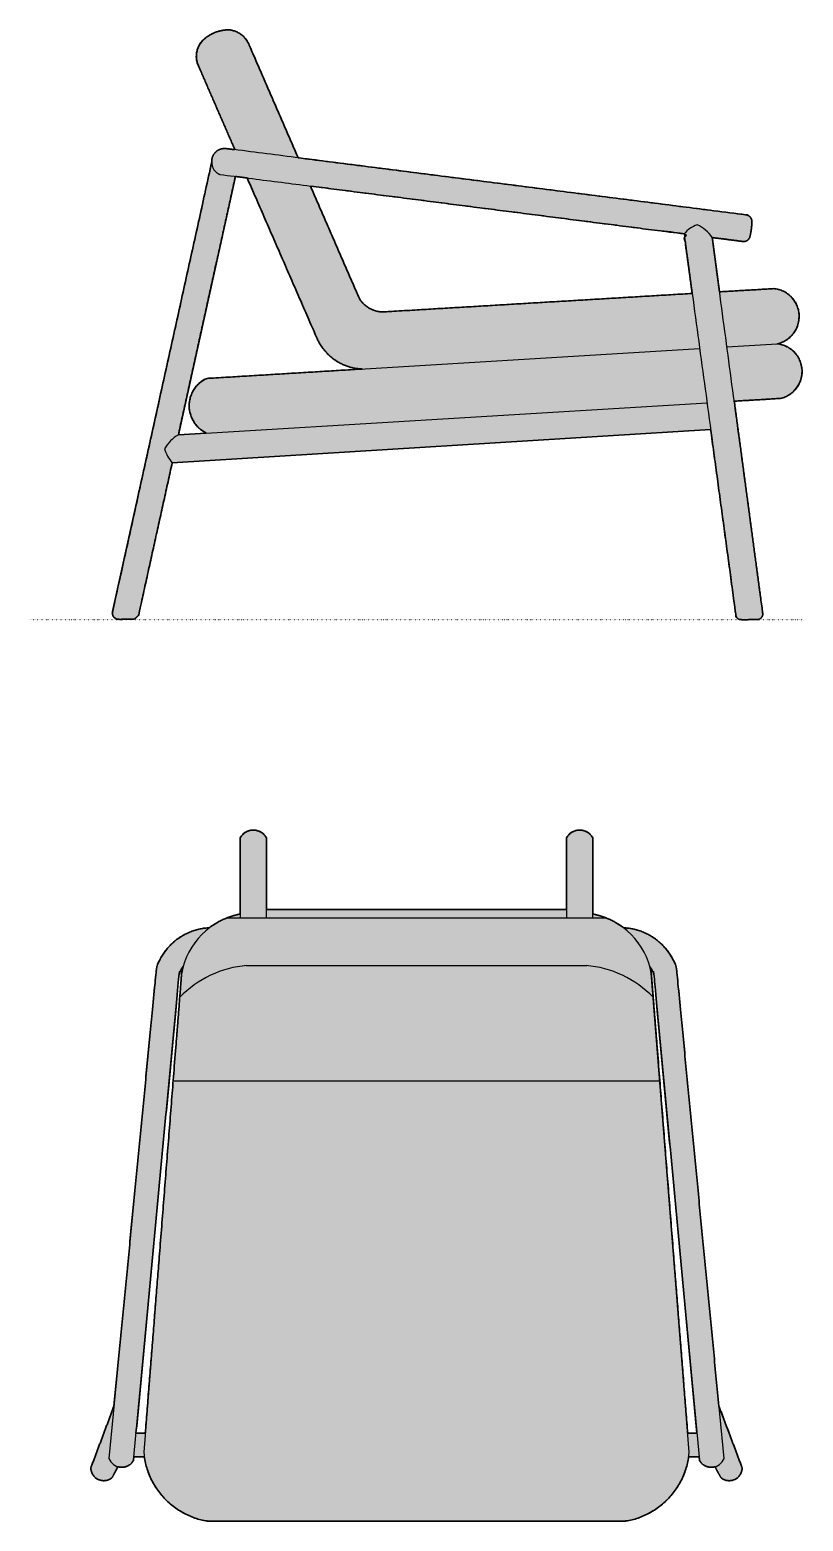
# Model space of a CAD drawing. Header units: millimetres. Extents: x 0 to 2281, y -1148 to 750.
# Drawn here: x 1297 to 2281, y -1148 to 750 of the extents above; entities that cross this region are included whole.
import ezdxf

# ---------------------------------------------------------------- set-up
doc = ezdxf.new("R2010")
doc.units = ezdxf.units.MM
doc.linetypes.add('Dots', pattern=[1, 0, -1])
doc.layers.add('Blocks', color=7, linetype='Continuous')
doc.layers.add('Blocks$Fill', color=7, linetype='Continuous', true_color=0xffffff)
for name, color, linetype, lineweight, true_color in [('Blocks$Inner', 7, 'Continuous', 25, 0x007f00), ('Blocks$Outline', 7, 'Continuous', 35, 0xff3f3f), ('Groud', 7, 'Dots', 25, 0x243775)]:
    doc.layers.add(name, color=color, linetype=linetype, lineweight=lineweight, true_color=true_color)

# ---------------------------------------------------------------- blocks, each defined once
blk = doc.blocks.new('For Now Lounge Chair Top')
at = {"layer": 'Blocks$Fill'}
h = blk.add_hatch(color=256, dxfattribs=at)
h.paths.add_polyline_path([(-23.9, -245.9), (-53.4, -324.5), (-53.4, -325), (-53.3, -325.6), (-53.3, -326.2), (-53.2, -326.7), (-53.2, -327), (-53.1, -327.3), (-53.1, -327.6), (-53, -327.9), (-53, -328.1), (-52.9, -328.4), (-52.8, -328.7), (-52.7, -329), (-52.6, -329.3), (-52.6, -329.6), (-52.5, -329.8), (-52.4, -330.1), (-52.3, -330.4), (-52.2, -330.7), (-52, -331), (-51.9, -331.2), (-51.8, -331.5), (-51.7, -331.8), (-51.5, -332), (-51.4, -332.3), (-51.2, -332.6), (-51.1, -332.8), (-50.9, -333.1), (-50.8, -333.3), (-50.6, -333.6), (-50.4, -333.8), (-50.3, -334.1), (-50.1, -334.3), (-49.9, -334.6), (-49.7, -334.8), (-49.5, -335), (-49.3, -335.3), (-49.1, -335.5), (-48.9, -335.7), (-48.7, -335.9), (-48.5, -336.1), (-48.3, -336.4), (-48.1, -336.6), (-47.9, -336.8), (-47.6, -336.9), (-47.4, -337.1), (-47.2, -337.3), (-47, -337.5), (-46.7, -337.7), (-46.5, -337.9), (-46.3, -338), (-46, -338.2), (-45.8, -338.3), (-45.3, -338.6), (-44.8, -338.9), (-44.3, -339.2), (-43.8, -339.4), (-43.3, -339.6), (-42.8, -339.9), (-42.2, -340), (-41.7, -340.2), (-41.4, -340.3), (-41.1, -340.4), (-40.8, -340.5), (-40.6, -340.5), (-40.3, -340.6), (-40, -340.6), (-39.7, -340.7), (-39.4, -340.7), (-39.1, -340.8), (-38.8, -340.8), (-38.5, -340.9), (-38.2, -340.9), (-37.9, -340.9), (-37.6, -340.9), (-37.3, -340.9), (-37, -340.9), (-36.7, -340.9), (-36.4, -340.9), (-36.1, -340.9), (-35.8, -340.9), (-35.5, -340.9), (-35.2, -340.8), (-34.9, -340.8), (-34.6, -340.8), (-34.3, -340.7), (-34, -340.7), (-33.7, -340.6), (-33.4, -340.6), (-33.2, -340.5), (-32.9, -340.4), (-32.6, -340.3), (-32.3, -340.3), (-32, -340.2), (-31.7, -340.1), (-31.4, -340), (-31.1, -339.9), (-30.9, -339.8), (-30.6, -339.7), (-30.3, -339.6), (-30.1, -339.4), (-29.8, -339.3), (-29.5, -339.2), (-29.3, -339), (-29, -338.9), (-28.7, -338.8), (-28.5, -338.6), (-28.3, -338.5), (-28, -338.3), (-27.5, -338), (-27.1, -337.7), (-26.6, -337.3), (-26.2, -337), (-18.9, -323.1), (-18.5, -323.3), (-18, -323.4), (-17.6, -323.4), (-17.2, -323.5), (-16.8, -323.6), (-16.4, -323.7), (-16, -323.7), (-15.5, -323.7), (-15, -323.8), (-14.4, -323.8), (-13.8, -323.8), (-13.2, -323.8), (-12.6, -323.7), (-12, -323.7), (-11.7, -323.6), (-11.4, -323.6), (-11.1, -323.6), (-10.8, -323.5), (-10.5, -323.4), (-10.2, -323.4), (-9.9, -323.3), (-9.6, -323.2), (-9.3, -323.1), (-9, -323.1), (-8.7, -323), (-8.4, -322.9), (-8.1, -322.8), (-7.8, -322.6), (-7.5, -322.5), (-7.2, -322.4), (-7, -322.3), (-6.7, -322.2), (-6.4, -322), (-6.1, -321.9), (-5.8, -321.7), (-5.6, -321.6), (-5.3, -321.4), (-5, -321.3), (-4.8, -321.1), (-4.5, -320.9), (-4.2, -320.8), (-4, -320.6), (-3.7, -320.4), (-3.5, -320.2), (-3.2, -320), (-3, -319.8), (-2.8, -319.6), (-2.5, -319.4), (-2.3, -319.2), (-2.1, -319), (-1.9, -318.8), (-1.6, -318.6), (-1.4, -318.4), (-1.2, -318.1), (-0.8, -317.7), (-0.4, -317.2), (-0.1, -316.7), (0.3, -316.3), (0.6, -315.8), (0.9, -315.3), (1.3, -310.6), (14.7, -310.6), (15, -312.4), (15.3, -314.2), (15.6, -316), (16, -317.8), (16.4, -319.6), (16.9, -321.4), (17.4, -323.2), (17.9, -325), (18.5, -326.8), (19.1, -328.5), (19.7, -330.3), (20.4, -332.1), (21.1, -333.9), (21.9, -335.6), (22.7, -337.4), (23.5, -339.1), (24.4, -340.9), (25.3, -342.6), (26.2, -344.3), (27.2, -346), (28.2, -347.7), (29.2, -349.3), (30.3, -351), (31.4, -352.6), (32.6, -354.2), (33.8, -355.7), (35, -357.3), (36.2, -358.8), (37.5, -360.3), (38.8, -361.8), (40.2, -363.2), (41.5, -364.7), (42.9, -366.1), (44.3, -367.4), (45.8, -368.8), (47.3, -370.1), (48.8, -371.3), (50.3, -372.6), (51.8, -373.8), (53.4, -375), (55, -376.1), (56.6, -377.2), (58.2, -378.3), (59.9, -379.3), (61.5, -380.3), (63.2, -381.3), (64.9, -382.2), (66.6, -383.1), (68.3, -383.9), (70, -384.8), (71.7, -385.5), (73.4, -386.3), (75.2, -387), (76.9, -387.7), (78.7, -388.3), (80.4, -388.9), (82.2, -389.5), (83.9, -390), (85.7, -390.5), (87.5, -390.9), (89.2, -391.3), (91, -391.7), (92.7, -392.1), (94.5, -392.4), (361.1, -392.4), (627.7, -392.4), (629.5, -392.1), (631.2, -391.7), (633, -391.3), (634.7, -390.9), (636.5, -390.5), (638.2, -390), (640, -389.5), (641.7, -388.9), (643.5, -388.3), (645.3, -387.7), (647, -387), (648.7, -386.3), (650.5, -385.5), (652.2, -384.8), (653.9, -383.9), (655.6, -383.1), (657.3, -382.2), (659, -381.3), (660.7, -380.3), (662.3, -379.3), (664, -378.3), (665.6, -377.2), (667.2, -376.1), (668.8, -375), (670.3, -373.8), (671.9, -372.6), (673.4, -371.3), (674.9, -370.1), (676.4, -368.8), (677.8, -367.4), (679.3, -366.1), (680.7, -364.7), (682, -363.2), (683.4, -361.8), (684.7, -360.3), (685.9, -358.8), (687.2, -357.3), (688.4, -355.7), (689.6, -354.2), (690.7, -352.6), (691.9, -351), (692.9, -349.3), (694, -347.7), (695, -346), (696, -344.3), (696.9, -342.6), (697.8, -340.9), (698.7, -339.1), (699.5, -337.4), (700.3, -335.6), (701, -333.9), (701.8, -332.1), (702.4, -330.3), (703.1, -328.5), (703.7, -326.8), (704.3, -325), (704.8, -323.2), (705.3, -321.4), (705.7, -319.6), (706.2, -317.8), (706.5, -316), (706.9, -314.2), (707.2, -312.4), (707.5, -310.6), (720.9, -310.6), (721.3, -315.3), (721.6, -315.8), (721.9, -316.3), (722.3, -316.7), (722.6, -317.2), (723, -317.7), (723.4, -318.1), (723.6, -318.4), (723.8, -318.6), (724, -318.8), (724.3, -319), (724.5, -319.2), (724.7, -319.4), (724.9, -319.6), (725.2, -319.8), (725.4, -320), (725.7, -320.2), (725.9, -320.4), (726.2, -320.6), (726.4, -320.8), (726.7, -320.9), (726.9, -321.1), (727.2, -321.3), (727.5, -321.4), (727.7, -321.6), (728, -321.7), (728.3, -321.9), (728.6, -322), (728.9, -322.2), (729.1, -322.3), (729.4, -322.4), (729.7, -322.5), (730, -322.6), (730.3, -322.8), (730.6, -322.9), (730.9, -323), (731.2, -323.1), (731.5, -323.1), (731.8, -323.2), (732.1, -323.3), (732.4, -323.4), (732.7, -323.4), (733, -323.5), (733.3, -323.6), (733.6, -323.6), (733.9, -323.6), (734.2, -323.7), (734.8, -323.7), (735.4, -323.8), (736, -323.8), (736.6, -323.8), (737.2, -323.8), (737.7, -323.7), (738.1, -323.7), (738.6, -323.7), (739, -323.6), (739.4, -323.5), (739.8, -323.4), (740.2, -323.4), (740.6, -323.3), (741.1, -323.1), (748.4, -337), (748.8, -337.3), (749.3, -337.7), (749.7, -338), (750.2, -338.3), (750.4, -338.5), (750.7, -338.6), (750.9, -338.8), (751.2, -338.9), (751.4, -339), (751.7, -339.2), (752, -339.3), (752.2, -339.4), (752.5, -339.6), (752.8, -339.7), (753.1, -339.8), (753.3, -339.9), (753.6, -340), (753.9, -340.1), (754.2, -340.2), (754.5, -340.3), (754.8, -340.3), (755, -340.4), (755.3, -340.5), (755.6, -340.6), (755.9, -340.6), (756.2, -340.7), (756.5, -340.7), (756.8, -340.8), (757.1, -340.8), (757.4, -340.8), (757.7, -340.9), (758, -340.9), (758.3, -340.9), (758.6, -340.9), (758.9, -340.9), (759.2, -340.9), (759.5, -340.9), (759.8, -340.9), (760.1, -340.9), (760.4, -340.9), (760.7, -340.9), (761, -340.8), (761.3, -340.8), (761.6, -340.7), (761.9, -340.7), (762.2, -340.6), (762.5, -340.6), (762.7, -340.5), (763, -340.5), (763.3, -340.4), (763.6, -340.3), (763.9, -340.2), (764.4, -340), (764.9, -339.9), (765.5, -339.6), (766, -339.4), (766.5, -339.2), (767, -338.9), (767.5, -338.6), (768, -338.3), (768.2, -338.2), (768.4, -338), (768.7, -337.9), (768.9, -337.7), (769.1, -337.5), (769.4, -337.3), (769.6, -337.1), (769.8, -336.9), (770, -336.8), (770.3, -336.6), (770.5, -336.4), (770.7, -336.1), (770.9, -335.9), (771.1, -335.7), (771.3, -335.5), (771.5, -335.3), (771.7, -335), (771.9, -334.8), (772.1, -334.6), (772.3, -334.3), (772.4, -334.1), (772.6, -333.8), (772.8, -333.6), (773, -333.3), (773.1, -333.1), (773.3, -332.8), (773.4, -332.6), (773.6, -332.3), (773.7, -332), (773.8, -331.8), (774, -331.5), (774.1, -331.2), (774.2, -331), (774.3, -330.7), (774.4, -330.4), (774.5, -330.1), (774.6, -329.8), (774.7, -329.6), (774.8, -329.3), (774.9, -329), (775, -328.7), (775.1, -328.4), (775.1, -328.1), (775.2, -327.9), (775.3, -327.6), (775.3, -327.3), (775.4, -327), (775.4, -326.7), (775.5, -326.2), (775.5, -325.6), (775.5, -325), (775.6, -324.5), (746, -245.9), (691.9, 312.6), (691.4, 313.9), (690.9, 315.1), (690.5, 316.4), (689.9, 317.6), (689.4, 318.8), (688.8, 320), (688.2, 321.2), (687.6, 322.5), (687, 323.7), (686.3, 324.9), (685.6, 326.1), (684.9, 327.2), (684.2, 328.4), (683.4, 329.6), (682.6, 330.7), (681.8, 331.9), (681, 333), (680.1, 334.1), (679.3, 335.2), (678.4, 336.3), (677.4, 337.4), (676.5, 338.4), (675.5, 339.5), (674.5, 340.5), (673.5, 341.5), (672.5, 342.5), (671.5, 343.5), (670.4, 344.4), (669.3, 345.4), (668.2, 346.3), (667.1, 347.2), (665.9, 348), (664.8, 348.9), (663.6, 349.7), (662.4, 350.5), (661.2, 351.3), (660, 352), (658.8, 352.8), (657.5, 353.5), (656.3, 354.2), (655, 354.8), (653.7, 355.4), (652.5, 356.1), (651.2, 356.6), (649.9, 357.2), (648.6, 357.7), (647.2, 358.2), (645.9, 358.7), (644.6, 359.2), (643.3, 359.6), (641.9, 360), (640.6, 360.4), (639.3, 360.7), (637.9, 361), (636.6, 361.3), (635.3, 361.6), (633.9, 361.8), (632.6, 362.1), (631.3, 362.3), (629.9, 362.4), (628.6, 362.6), (627.3, 362.7), (626, 362.8), (624.6, 362.9), (622, 364.8), (619.4, 366.6), (616.7, 368.3), (613.9, 369.9), (611.1, 371.5), (608.3, 372.9), (605.4, 374.2), (602.5, 375.4), (600.4, 376.2), (598.3, 377), (596.1, 377.7), (594, 378.3), (591.9, 378.9), (589.7, 379.4), (587.6, 379.9), (585.5, 380.3), (585.5, 477.2), (585.2, 477.7), (584.8, 478.2), (584.5, 478.8), (584.2, 479.3), (583.8, 479.8), (583.4, 480.3), (583, 480.8), (582.5, 481.2), (582.1, 481.7), (581.6, 482.2), (581.1, 482.6), (580.6, 483), (580.1, 483.4), (579.6, 483.8), (579, 484.2), (578.5, 484.5), (577.9, 484.8), (577.3, 485.1), (576.7, 485.4), (576.2, 485.7), (575.5, 485.9), (574.9, 486.2), (574.3, 486.4), (573.7, 486.5), (573.1, 486.7), (572.5, 486.8), (571.8, 487), (571.2, 487), (570.6, 487.1), (570, 487.2), (569.3, 487.2), (568.7, 487.2), (568.1, 487.2), (567.5, 487.2), (566.9, 487.1), (566.3, 487), (565.6, 487), (565, 486.8), (564.4, 486.7), (563.8, 486.5), (563.1, 486.4), (562.5, 486.2), (561.9, 485.9), (561.3, 485.7), (560.7, 485.4), (560.1, 485.1), (559.6, 484.8), (559, 484.5), (558.4, 484.2), (557.9, 483.8), (557.4, 483.4), (556.8, 483), (556.3, 482.6), (555.9, 482.2), (555.4, 481.7), (554.9, 481.2), (554.5, 480.8), (554.1, 480.3), (553.7, 479.8), (553.3, 479.3), (553, 478.8), (552.6, 478.2), (552.3, 477.7), (552, 477.2), (552, 386), (170.2, 386), (170.2, 477.2), (169.9, 477.7), (169.6, 478.2), (169.2, 478.8), (168.9, 479.3), (168.5, 479.8), (168.1, 480.3), (167.7, 480.8), (167.2, 481.2), (166.8, 481.7), (166.3, 482.2), (165.8, 482.6), (165.3, 483), (164.8, 483.4), (164.3, 483.8), (163.8, 484.2), (163.2, 484.5), (162.6, 484.8), (162.1, 485.1), (161.5, 485.4), (160.9, 485.7), (160.3, 485.9), (159.7, 486.2), (159, 486.4), (158.4, 486.5), (157.8, 486.7), (157.2, 486.8), (156.5, 487), (155.9, 487), (155.3, 487.1), (154.7, 487.2), (154.1, 487.2), (153.4, 487.2), (152.8, 487.2), (152.2, 487.2), (151.6, 487.1), (151, 487), (150.4, 487), (149.7, 486.8), (149.1, 486.7), (148.5, 486.5), (147.9, 486.4), (147.2, 486.2), (146.6, 485.9), (146, 485.7), (145.4, 485.4), (144.8, 485.1), (144.3, 484.8), (143.7, 484.5), (143.1, 484.2), (142.6, 483.8), (142.1, 483.4), (141.6, 483), (141, 482.6), (140.6, 482.2), (140.1, 481.7), (139.6, 481.2), (139.2, 480.8), (138.8, 480.3), (138.4, 479.8), (138, 479.3), (137.7, 478.8), (137.3, 478.2), (137, 477.7), (136.7, 477.2), (136.7, 380.3), (134.6, 379.9), (132.5, 379.4), (130.3, 378.9), (128.2, 378.3), (126, 377.7), (123.9, 377), (121.8, 376.2), (119.7, 375.4), (116.8, 374.2), (113.9, 372.9), (111.1, 371.5), (108.3, 369.9), (105.5, 368.3), (102.8, 366.6), (100.1, 364.8), (97.5, 362.9), (96.2, 362.8), (94.9, 362.7), (93.6, 362.6), (92.3, 362.4), (90.9, 362.3), (89.6, 362.1), (88.3, 361.8), (86.9, 361.6), (85.6, 361.3), (84.2, 361), (82.9, 360.7), (81.6, 360.4), (80.2, 360), (78.9, 359.6), (77.6, 359.2), (76.3, 358.7), (74.9, 358.2), (73.6, 357.7), (72.3, 357.2), (71, 356.6), (69.7, 356.1), (68.4, 355.4), (67.2, 354.8), (65.9, 354.2), (64.7, 353.5), (63.4, 352.8), (62.2, 352), (61, 351.3), (59.8, 350.5), (58.6, 349.7), (57.4, 348.9), (56.2, 348), (55.1, 347.2), (54, 346.3), (52.9, 345.4), (51.8, 344.4), (50.7, 343.5), (49.7, 342.5), (48.6, 341.5), (47.6, 340.5), (46.6, 339.5), (45.7, 338.4), (44.7, 337.4), (43.8, 336.3), (42.9, 335.2), (42, 334.1), (41.2, 333), (40.3, 331.9), (39.5, 330.7), (38.8, 329.6), (38, 328.4), (37.3, 327.2), (36.5, 326.1), (35.9, 324.9), (35.2, 323.7), (34.6, 322.5), (33.9, 321.2), (33.3, 320), (32.8, 318.8), (32.2, 317.6), (31.7, 316.4), (31.2, 315.1), (30.8, 313.9), (30.3, 312.6)], flags=0)
h.paths.add_polyline_path([(15.9, -280.6), (4.1, -280.6), (59, 303.7), (59.5, 305), (60, 306.3), (60.6, 307.5), (61.3, 308.8), (61.9, 310), (62.6, 311.2), (63.4, 312.4), (64.2, 313.6), (63.6, 311.5), (63.1, 309.4), (62.6, 307.3), (62.2, 305.2), (59.8, 274.3)], flags=0)
h.paths.add_polyline_path([(706.3, -280.6), (659.9, 305.2), (659.5, 307.3), (659.1, 309.4), (658.6, 311.5), (658, 313.6), (658.8, 312.4), (659.5, 311.2), (660.3, 310), (660.9, 308.8), (661.6, 307.5), (662.1, 306.3), (662.7, 305), (663.2, 303.7), (718, -280.6)], flags=0)
at = {"layer": 'Blocks$Inner'}
for p, q in [((136.7, 477.2), (136.7, 375.4)), ((170.2, 375.4), (170.2, 477.2)), ((552, 477.2), (552, 375.4)), ((585.5, 375.4), (585.5, 477.2)), ((30.3, 312.6), (-30.3, -312.6)), ((62.2, 305.2), (14, -304.6)), ((708.2, -304.6), (659.9, 305.2)), ((752.5, -312.6), (691.9, 312.6)), ((0.9, -315.3), (59, 303.7)), ((663.2, 303.7), (721.3, -315.3)), ((-23.9, -245.9), (-53.4, -324.5)), ((775.6, -324.5), (746, -245.9)), ((4.1, -280.6), (15.9, -280.6)), ((718, -280.6), (706.3, -280.6)), ((1.3, -310.6), (14.7, -310.6)), ((720.9, -310.6), (707.5, -310.6)), ((-26.2, -337), (-18.8, -323)), ((741, -323), (748.4, -337))]:
    blk.add_line(p, q, dxfattribs=at)
for points in [[(170.2, 386), (361.1, 386), (552, 386)], [(119.7, 375.4), (361.1, 375.4), (602.5, 375.4)], [(144.2, 314.8), (361.1, 314.8), (578, 314.8)], [(51.4, 168), (361.1, 168), (670.8, 168)], [(94.5, -392.4), (361.1, -392.4), (627.7, -392.4)]]:
    blk.add_lwpolyline(points, dxfattribs=at)
for centre, radius, start, end in [((153.4, 468.2), 19, 28.1156, 151.8844), ((568.7, 468.2), 19, 28.1156, 151.8844), ((154.2, 288.6), 93.4, 100.7654, 169.7452), ((568, 288.6), 93.4, 10.2548, 79.2346), ((101.1, 287.9), 75, 92.7578, 160.7758), ((621, 287.9), 75, 19.2242, 87.2422), ((131, 287.6), 76.6, 132.8959, 133.1058), ((591.2, 287.6), 76.6, 46.8942, 47.1041), ((155.9, 181.9), 133.3, 94.5833, 136.1102), ((566.3, 181.9), 133.3, 43.8898, 85.4167), ((-14.1, -306.4), 17.4, 200.9869, 329.3392), ((111, -296.5), 97.3, 184.7732, 260.2389), ((611.2, -296.5), 97.3, 279.7611, 355.2268), ((736.3, -306.4), 17.4, 210.6608, 339.0131), ((-36.9, -324.5), 16.5, 180, 310.5812), ((759.1, -324.5), 16.5, 229.4188, 0)]:
    blk.add_arc(centre, radius, start, end, dxfattribs=at)
at = {"layer": 'Blocks$Inner', "extrusion": (0, 0, -1)}
for centre, start, end in [((-101.1, 287.9), 20.4409, 34.7466), ((-621, 287.9), 145.2534, 159.5591)]:
    blk.add_arc(centre, 45, start, end, dxfattribs=at)
at = {"layer": 'Blocks$Outline'}
for points in [[(552, 386), (361.1, 386), (170.2, 386)], [(15.9, -280.6), (4.1, -280.6)], [(718, -280.6), (706.3, -280.6)], [(1.3, -310.6), (14.7, -310.6)], [(707.5, -310.6), (720.9, -310.6)]]:
    blk.add_lwpolyline(points, dxfattribs=at)
for points, weights, knots in [([(170.2, 386), (170.2, 431.6), (170.2, 477.2), (164.8, 487.2), (153.4, 487.2), (142.1, 487.2), (136.7, 477.2), (136.7, 428.8), (136.7, 380.3)], [1, 1, 1, 0.857686369871, 1, 0.857686369871, 1, 1, 1], [10.634179, 10.634179, 10.634179, 101.793101, 101.793101, 122.275696, 122.275696, 142.758291, 142.758291, 239.591281, 239.591281, 239.591281]), ([(585.5, 380.3), (585.5, 428.8), (585.5, 477.2), (580.1, 487.2), (568.7, 487.2), (557.4, 487.2), (552, 477.2), (552, 431.6), (552, 386)], [1, 1, 1, 0.857686369871, 1, 0.857686369871, 1, 1, 1], [4.96011, 4.96011, 4.96011, 101.793101, 101.793101, 122.275696, 122.275696, 142.758291, 142.758291, 233.917212, 233.917212, 233.917212]), ([(136.7, 380.3), (128, 378.7), (107.7, 370.6), (97.5, 362.9)], [1, 0.971216127957, 0.925319467514, 0.916501044127], [0, 0, 0, 18.417863, 43.670177, 43.670177, 43.670177]), ([(624.6, 362.9), (614.4, 370.6), (594.2, 378.7), (585.5, 380.3)], [0.916501044127, 0.925319467515, 0.971216127958, 1], [2194.247927, 2194.247927, 2194.247927, 2219.500241, 2237.918104, 2237.918104, 2237.918104]), ([(97.5, 362.9), (47, 360.4), (30.3, 312.6), (3.2, 33.4), (-23.9, -245.9)], [1, 0.82894940867, 1, 1, 1], [0, 0, 0, 89.037263, 89.037263, 650.208243, 650.208243, 650.208243]), ([(746, -245.9), (718.9, 33.4), (691.9, 312.6), (675.2, 360.4), (624.6, 362.9)], [1, 1, 1, 0.828949408669, 1], [727.695254, 727.695254, 727.695254, 1288.866234, 1288.866234, 1377.903497, 1377.903497, 1377.903497]), ([(4.1, -280.6), (31.6, 11.5), (59, 303.7), (60.9, 309), (64.2, 313.6)], [1, 1, 1, 0.992217523863, 1], [791.068846, 791.068846, 791.068846, 1377.903497, 1377.903497, 1389.139538, 1389.139538, 1389.139538]), ([(64.2, 313.6), (63, 309.4), (62.2, 305.2), (61, 289.8), (55.6, 221.2), (33.7, -56.3), (15.9, -280.6)], [0.974021103581, 0.985875577365, 1, 1, 1, 1, 1], [103.434487, 103.434487, 103.434487, 112.472246, 112.472246, 143.468067, 250.081497, 700.103417, 700.103417, 700.103417]), ([(706.3, -280.6), (688.5, -56.3), (666.6, 221.2), (661.2, 289.8), (659.9, 305.2), (659.2, 309.4), (658, 313.6)], [1, 1, 1, 1, 1, 0.985875577365, 0.974021103581], [1537.814688, 1537.814688, 1537.814688, 1987.836607, 2094.450037, 2125.445859, 2125.445859, 2134.483617, 2134.483617, 2134.483617]), ([(658, 313.6), (661.2, 309), (663.2, 303.7), (690.6, 11.5), (718, -280.6)], [1, 0.992217523863, 1, 1, 1], [-11.236041, -11.236041, -11.236041, 0, 0, 586.834652, 586.834652, 586.834652]), ([(-23.9, -245.9), (-38.6, -285.2), (-53.4, -324.5), (-53.4, -335), (-43.8, -339.4), (-34.2, -343.8), (-26.2, -337), (-22.5, -330.1), (-18.9, -323.1)], [1, 1, 1, 0.842026217612, 1, 0.842026217612, 1, 1, 1], [0, 0, 0, 83.923212, 83.923212, 102.685311, 102.685311, 121.447411, 121.447411, 137.09713, 137.09713, 137.09713]), ([(741.1, -323.1), (744.7, -330.1), (748.4, -337), (756.4, -343.8), (766, -339.4), (775.6, -335), (775.6, -324.5), (760.8, -285.2), (746, -245.9)], [1, 1, 1, 0.842026217612, 1, 0.842026217612, 1, 1, 1], [0.13707, 0.13707, 0.13707, 15.78679, 15.78679, 34.548889, 34.548889, 53.310988, 53.310988, 137.2342, 137.2342, 137.2342]), ([(-18.9, -323.1), (-17.2, -323.6), (-15.5, -323.7), (-4.7, -324.7), (0.9, -315.3), (1.1, -312.9), (1.3, -310.6)], [0.955113931417, 0.972666336432, 1, 0.84723250899, 1, 1, 1], [733.260171, 733.260171, 733.260171, 736.746551, 736.746551, 756.231886, 756.231886, 760.937003, 760.937003, 760.937003]), ([(14.7, -310.6), (24.9, -380.4), (94.5, -392.4), (227.8, -392.4), (361.1, -392.4), (494.4, -392.4), (627.7, -392.4), (697.3, -380.4), (707.5, -310.6)], [0.980128356653, 0.801331986951, 1, 1, 1, 1, 1, 0.801331986951, 0.980128356653], [730.610821, 730.610821, 730.610821, 852.331053, 852.331053, 1118.959052, 1118.959052, 1385.587052, 1385.587052, 1507.307284, 1507.307284, 1507.307284]), ([(720.9, -310.6), (721.1, -312.9), (721.3, -315.3), (726.9, -324.7), (737.7, -323.7), (739.4, -323.6), (741.1, -323.1)], [1, 1, 1, 0.84723250899, 1, 0.972666336432, 0.955113931417], [616.966495, 616.966495, 616.966495, 621.671612, 621.671612, 641.156946, 641.156946, 644.643327, 644.643327, 644.643327])]:
    blk.add_rational_spline(points, weights, degree=2, knots=knots, dxfattribs=at)
blk = doc.blocks.new('For Now Lounge Chair Side')
at = {"layer": 'Blocks$Fill'}
h = blk.add_hatch(color=256, dxfattribs=at)
h.paths.add_polyline_path([(261, 597.9), (214.8, 704.1), (214.5, 704.7), (214.3, 705.2), (214.1, 705.7), (213.8, 706.2), (213.6, 706.8), (213.4, 707.3), (213.3, 707.9), (213.1, 708.5), (212.9, 709), (212.8, 709.6), (212.6, 710.2), (212.5, 710.8), (212.4, 711.4), (212.3, 712), (212.2, 712.6), (212.1, 713.2), (212, 713.8), (212, 714.4), (211.9, 715), (211.9, 715.6), (211.9, 716.3), (211.9, 716.9), (211.9, 717.5), (211.9, 718.1), (211.9, 718.8), (212, 719.4), (212.1, 720), (212.1, 720.7), (212.2, 721.3), (212.3, 721.9), (212.5, 722.5), (212.6, 723.1), (212.7, 723.8), (212.9, 724.4), (213.1, 725), (213.3, 725.6), (213.4, 726.2), (213.7, 726.8), (213.9, 727.4), (214.1, 728), (214.4, 728.5), (214.6, 729.1), (214.9, 729.7), (215.2, 730.2), (215.5, 730.8), (215.8, 731.3), (216.1, 731.8), (216.4, 732.4), (216.8, 732.9), (217.1, 733.4), (217.5, 733.9), (217.8, 734.4), (218.2, 734.8), (218.6, 735.3), (219, 735.8), (219.4, 736.2), (219.8, 736.6), (220.2, 737.1), (220.6, 737.5), (221, 737.9), (221.4, 738.3), (221.8, 738.6), (222.3, 739), (222.7, 739.4), (223.5, 740), (224.2, 740.6), (225, 741.2), (225.8, 741.7), (226.6, 742.3), (227.4, 742.8), (228.2, 743.3), (229.1, 743.8), (229.9, 744.3), (230.8, 744.8), (231.7, 745.2), (232.6, 745.7), (233.5, 746.1), (234.4, 746.5), (235.3, 746.9), (236.2, 747.3), (237.1, 747.6), (238, 747.9), (239, 748.2), (239.9, 748.5), (240.9, 748.8), (241.8, 749), (242.8, 749.3), (243.7, 749.5), (244.7, 749.7), (245.7, 749.8), (246.6, 750), (247.6, 750.1), (248.6, 750.2), (249.5, 750.3), (250.5, 750.4), (251.5, 750.5), (252.4, 750.4), (253.4, 750.4), (254.4, 750.3), (255.4, 750.1), (256.4, 749.9), (257.4, 749.7), (258.4, 749.5), (259.4, 749.2), (260.4, 748.9), (261.4, 748.6), (262.4, 748.2), (263.3, 747.8), (264.3, 747.3), (265.2, 746.9), (266.1, 746.4), (267, 745.8), (267.9, 745.2), (268.8, 744.6), (269.6, 744), (270.4, 743.3), (271.2, 742.6), (272, 741.9), (272.7, 741.2), (273.4, 740.4), (274.1, 739.7), (274.7, 738.9), (275.4, 738), (275.9, 737.2), (276.5, 736.4), (277, 735.5), (277.5, 734.7), (278, 733.8), (341.5, 587.6), (911.4, 515), (911.6, 514.9), (911.7, 514.9), (911.9, 514.9), (912, 514.9), (912.2, 514.8), (912.3, 514.8), (912.5, 514.8), (912.6, 514.7), (912.8, 514.7), (912.9, 514.7), (913.1, 514.6), (913.3, 514.6), (913.4, 514.5), (913.6, 514.5), (913.7, 514.4), (913.8, 514.3), (914, 514.3), (914.1, 514.2), (914.3, 514.1), (914.4, 514.1), (914.6, 514), (914.7, 513.9), (914.8, 513.8), (915, 513.7), (915.1, 513.7), (915.2, 513.6), (915.4, 513.5), (915.5, 513.4), (915.6, 513.3), (915.7, 513.2), (915.9, 513.1), (916, 513), (916.1, 512.9), (916.2, 512.8), (916.3, 512.7), (916.4, 512.6), (916.5, 512.5), (916.6, 512.4), (916.8, 512.3), (916.9, 512.1), (917, 512), (917, 511.9), (917.1, 511.8), (917.2, 511.7), (917.3, 511.5), (917.4, 511.4), (917.5, 511.3), (917.6, 511.1), (917.7, 511), (917.7, 510.9), (917.8, 510.7), (917.9, 510.6), (918, 510.5), (918, 510.3), (918.1, 510.2), (918.2, 510), (918.2, 509.9), (918.3, 509.8), (918.3, 509.6), (918.4, 509.5), (918.4, 509.3), (918.5, 509.2), (918.5, 509), (918.6, 508.9), (918.6, 508.7), (918.7, 508.4), (918.7, 508.2), (918.8, 507.9), (918.8, 507.7), (918.8, 507.5), (918.9, 507.2), (918.9, 507), (918.9, 506.8), (919, 506.5), (919, 506.3), (919, 506), (919, 505.8), (919, 505.6), (919, 505.3), (919, 505.1), (918.8, 501.9), (918.5, 498.8), (918.4, 497.3), (918.2, 495.8), (917.9, 494.3), (917.7, 492.8), (917.4, 491.3), (917.1, 489.8), (916.8, 488.3), (916.4, 486.8), (916.3, 486.7), (916.3, 486.5), (916.2, 486.3), (916.2, 486.2), (916.1, 486), (916, 485.9), (915.9, 485.7), (915.9, 485.5), (915.8, 485.4), (915.7, 485.2), (915.6, 485.1), (915.5, 484.9), (915.4, 484.8), (915.3, 484.6), (915.2, 484.4), (915.1, 484.3), (915, 484.2), (914.9, 484), (914.8, 483.9), (914.6, 483.7), (914.5, 483.6), (914.4, 483.4), (914.2, 483.3), (914.1, 483.2), (914, 483.1), (913.8, 482.9), (913.7, 482.8), (913.5, 482.7), (913.4, 482.6), (913.2, 482.5), (913, 482.4), (912.9, 482.3), (912.7, 482.2), (912.6, 482.1), (912.4, 482), (912.2, 481.9), (912, 481.8), (911.9, 481.7), (911.7, 481.6), (911.5, 481.6), (911.3, 481.5), (911.2, 481.4), (911, 481.4), (910.8, 481.3), (910.6, 481.3), (910.4, 481.2), (910.3, 481.2), (910.1, 481.2), (909.9, 481.1), (909.7, 481.1), (909.5, 481.1), (909.4, 481.1), (909.2, 481), (909, 481), (908.8, 481), (908.6, 481), (908.5, 481), (908.3, 481), (908.1, 481), (907.9, 481), (907.8, 481.1), (907.6, 481.1), (907.4, 481.1), (907.3, 481.1), (868.5, 486.1), (877.8, 417), (947.5, 421.1), (948.2, 421), (948.9, 420.9), (949.6, 420.8), (950.4, 420.7), (951.1, 420.5), (951.8, 420.3), (952.5, 420.2), (953.3, 420), (954, 419.7), (954.7, 419.5), (955.5, 419.3), (956.2, 419), (956.9, 418.7), (957.6, 418.4), (958.4, 418.1), (959.1, 417.7), (959.8, 417.4), (960.5, 417), (961.2, 416.6), (961.9, 416.2), (962.6, 415.8), (963.2, 415.4), (963.9, 414.9), (964.6, 414.4), (965.2, 414), (965.9, 413.5), (966.5, 412.9), (967.1, 412.4), (967.7, 411.9), (968.3, 411.3), (968.9, 410.7), (969.5, 410.1), (970, 409.5), (970.5, 408.9), (971.1, 408.3), (971.6, 407.7), (972.1, 407), (972.6, 406.4), (973, 405.7), (973.5, 405), (973.9, 404.3), (974.3, 403.6), (974.7, 402.9), (975.1, 402.2), (975.5, 401.5), (975.8, 400.8), (976.1, 400.1), (976.5, 399.3), (976.8, 398.6), (977, 397.9), (977.3, 397.1), (977.5, 396.4), (977.8, 395.7), (978, 394.9), (978.2, 394.2), (978.3, 393.4), (978.5, 392.7), (978.6, 391.9), (978.8, 391.2), (978.9, 390.5), (979, 389.7), (979, 389), (979.1, 388.3), (979.1, 387.6), (979.2, 386.8), (979.2, 386.1), (979.2, 385.4), (979.2, 384.6), (979.2, 383.9), (979.1, 383.1), (979.1, 382.4), (979, 381.6), (978.9, 380.9), (978.8, 380.1), (978.6, 379.4), (978.5, 378.6), (978.3, 377.8), (978.2, 377.1), (978, 376.3), (977.7, 375.6), (977.5, 374.8), (977.3, 374), (977, 373.3), (976.7, 372.5), (976.4, 371.8), (976.1, 371.1), (975.8, 370.3), (975.4, 369.6), (975, 368.9), (974.6, 368.2), (974.2, 367.5), (973.8, 366.8), (973.4, 366.1), (972.9, 365.4), (972.4, 364.7), (972, 364.1), (971.5, 363.4), (970.9, 362.8), (970.4, 362.2), (969.9, 361.6), (969.3, 361), (968.7, 360.4), (968.2, 359.8), (967.6, 359.3), (967, 358.7), (966.4, 358.2), (965.7, 357.7), (965.1, 357.2), (964.4, 356.7), (963.8, 356.3), (963.1, 355.8), (962.5, 355.4), (961.8, 355), (961.1, 354.6), (960.4, 354.2), (959.7, 353.8), (959.1, 353.5), (958.4, 353.2), (957.7, 352.8), (956.9, 352.5), (956.2, 352.3), (955.5, 352), (954.8, 351.8), (954.1, 351.5), (953.4, 351.3), (952.7, 351.1), (952, 350.9), (951.3, 350.8), (952, 350.7), (952.7, 350.6), (953.4, 350.5), (954.2, 350.4), (954.9, 350.2), (955.6, 350.1), (956.3, 349.9), (957, 349.7), (957.8, 349.5), (958.5, 349.2), (959.2, 349), (959.9, 348.7), (960.7, 348.5), (961.4, 348.2), (962.1, 347.9), (962.8, 347.5), (963.5, 347.2), (964.2, 346.8), (964.9, 346.4), (965.6, 346.1), (966.2, 345.6), (966.9, 345.2), (967.6, 344.8), (968.2, 344.3), (968.9, 343.8), (969.5, 343.3), (970.1, 342.8), (970.8, 342.3), (971.4, 341.8), (971.9, 341.2), (972.5, 340.7), (973.1, 340.1), (973.6, 339.5), (974.2, 338.9), (974.7, 338.3), (975.2, 337.7), (975.7, 337), (976.2, 336.4), (976.7, 335.7), (977.1, 335), (977.5, 334.4), (977.9, 333.7), (978.3, 333), (978.7, 332.3), (979.1, 331.6), (979.4, 330.9), (979.8, 330.2), (980.1, 329.5), (980.4, 328.7), (980.7, 328), (980.9, 327.3), (981.2, 326.6), (981.4, 325.8), (981.6, 325.1), (981.8, 324.4), (982, 323.6), (982.1, 322.9), (982.3, 322.2), (982.4, 321.4), (982.5, 320.7), (982.6, 320), (982.7, 319.3), (982.8, 318.6), (982.8, 317.8), (982.9, 317.1), (982.9, 316.4), (982.9, 315.7), (982.9, 314.9), (982.8, 314.2), (982.8, 313.5), (982.8, 312.7), (982.7, 312), (982.6, 311.2), (982.5, 310.5), (982.4, 309.7), (982.2, 309), (982.1, 308.2), (981.9, 307.5), (981.7, 306.7), (981.5, 306), (981.3, 305.2), (981, 304.5), (980.8, 303.7), (980.5, 303), (980.2, 302.2), (979.9, 301.5), (979.6, 300.8), (979.2, 300.1), (978.9, 299.4), (978.5, 298.6), (978.1, 297.9), (977.7, 297.3), (977.2, 296.6), (976.8, 295.9), (976.3, 295.2), (975.9, 294.6), (975.4, 293.9), (974.9, 293.3), (974.3, 292.7), (973.8, 292.1), (973.3, 291.5), (972.7, 290.9), (972.1, 290.3), (971.6, 289.8), (971, 289.3), (970.4, 288.7), (969.7, 288.2), (969.1, 287.7), (968.5, 287.3), (967.8, 286.8), (967.2, 286.4), (966.5, 285.9), (965.9, 285.5), (965.2, 285.1), (964.5, 284.7), (963.9, 284.4), (963.2, 284), (962.5, 283.7), (961.8, 283.4), (961.1, 283.1), (960.4, 282.8), (959.7, 282.6), (959, 282.3), (958.3, 282.1), (957.6, 281.9), (956.9, 281.7), (956.2, 281.5), (955.5, 281.3), (896.5, 277.8), (932.9, 7.2), (932.9, 7), (932.9, 6.8), (932.9, 6.6), (932.9, 6.4), (932.9, 6.2), (932.8, 6), (932.8, 5.9), (932.8, 5.7), (932.7, 5.5), (932.7, 5.3), (932.6, 5.1), (932.6, 4.9), (932.5, 4.7), (932.4, 4.6), (932.4, 4.4), (932.3, 4.2), (932.2, 4), (932.1, 3.8), (932, 3.7), (931.9, 3.5), (931.8, 3.3), (931.7, 3.2), (931.6, 3), (931.5, 2.9), (931.4, 2.7), (931.3, 2.6), (931.2, 2.4), (931, 2.3), (930.9, 2.1), (930.8, 2), (930.6, 1.9), (930.5, 1.7), (930.4, 1.6), (930.2, 1.5), (930.1, 1.4), (929.9, 1.3), (929.8, 1.1), (929.6, 1), (929.4, 0.9), (929.3, 0.8), (929.1, 0.7), (928.9, 0.6), (928.8, 0.5), (928.6, 0.5), (928.4, 0.4), (928.2, 0.3), (928.1, 0.2), (927.9, 0.2), (927.7, 0.1), (927.5, 0.1), (927.3, 0), (927.1, 0), (926.9, -0.1), (926.8, -0.1), (926.6, -0.2), (926.4, -0.2), (926.2, -0.2), (926, -0.2), (925.8, -0.2), (925.6, -0.2), (925.4, -0.3), (925.2, -0.2), (925, -0.2), (924.9, -0.2), (917.2, -0.2), (909.5, -0.4), (908.7, -0.4), (907.8, -0.4), (906.9, -0.4), (906.1, -0.3), (905.2, -0.2), (904.4, -0.2), (903.5, 0), (902.7, 0.1), (902.5, 0.2), (902.4, 0.2), (902.2, 0.3), (902.1, 0.4), (901.9, 0.5), (901.8, 0.6), (901.6, 0.7), (901.5, 0.8), (901.3, 0.8), (901.2, 0.9), (901.1, 1.1), (900.9, 1.2), (900.8, 1.3), (900.7, 1.4), (900.5, 1.5), (900.4, 1.6), (900.3, 1.7), (900.2, 1.9), (900, 2), (899.9, 2.1), (899.8, 2.3), (899.7, 2.4), (899.6, 2.5), (899.5, 2.7), (899.4, 2.8), (899.3, 2.9), (899.2, 3.1), (899.1, 3.2), (899, 3.4), (898.9, 3.5), (898.9, 3.7), (898.8, 3.8), (866.5, 241.7), (181.2, 199.3), (138.5, 5.8), (138.4, 5.6), (138.2, 5.4), (138.1, 5.2), (137.9, 4.9), (137.8, 4.7), (137.6, 4.5), (137.4, 4.3), (137.3, 4.1), (137.1, 3.9), (136.9, 3.7), (136.7, 3.5), (136.6, 3.3), (136.4, 3.1), (136.2, 2.9), (136, 2.7), (135.8, 2.5), (135.6, 2.3), (135.3, 2.2), (135.1, 2), (134.9, 1.8), (134.7, 1.7), (134.5, 1.5), (134.3, 1.4), (134, 1.2), (133.8, 1.1), (133.6, 0.9), (133.3, 0.8), (133.1, 0.7), (132.8, 0.6), (132.6, 0.4), (132.4, 0.3), (132.1, 0.2), (124.4, 0.2), (116.8, 0.1), (115.9, 0.1), (115.1, 0.1), (114.2, 0.1), (113.3, 0.1), (112.5, 0.2), (111.6, 0.3), (110.8, 0.4), (109.9, 0.5), (109.7, 0.6), (109.5, 0.7), (109.4, 0.8), (109.2, 0.9), (109, 1), (108.8, 1.2), (108.6, 1.3), (108.5, 1.4), (108.3, 1.5), (108.1, 1.7), (107.9, 1.8), (107.8, 2), (107.6, 2.1), (107.5, 2.3), (107.3, 2.4), (107.2, 2.6), (107, 2.8), (106.9, 3), (106.8, 3.1), (106.6, 3.3), (106.5, 3.5), (106.4, 3.7), (106.3, 3.9), (106.2, 4.1), (106.1, 4.2), (106, 4.4), (105.9, 4.6), (105.8, 4.8), (105.7, 5), (105.6, 5.2), (105.6, 5.4), (105.5, 5.6), (105.5, 5.8), (105.4, 5.9), (105.4, 6), (105.3, 6.1), (105.3, 6.3), (105.3, 6.4), (105.2, 6.5), (105.2, 6.7), (105.2, 6.8), (105.2, 6.9), (105.1, 7.1), (105.1, 7.2), (105.1, 7.3), (105.1, 7.5), (105.1, 7.6), (105.1, 7.8), (105.1, 7.9), (105.1, 8), (105.1, 8.2), (105.1, 8.3), (105.1, 8.4), (105.1, 8.6), (105.1, 8.7), (105.1, 8.8), (105.1, 9), (105.1, 9.1), (105.1, 9.2), (105.2, 9.4), (105.2, 9.5), (105.2, 9.6), (105.2, 9.8), (105.3, 9.9), (231.5, 581.9), (231.4, 582.3), (231.4, 582.7), (231.4, 583.2), (231.4, 583.6), (231.5, 584), (231.5, 584.4), (231.5, 584.9), (231.6, 585.3), (231.6, 585.7), (231.7, 586.1), (231.8, 586.6), (231.9, 587), (232, 587.4), (232.1, 587.8), (232.3, 588.2), (232.4, 588.6), (232.6, 589), (232.7, 589.4), (232.9, 589.8), (233.1, 590.2), (233.3, 590.6), (233.5, 591), (233.7, 591.3), (233.9, 591.7), (234.1, 592.1), (234.4, 592.4), (234.6, 592.8), (234.9, 593.1), (235.1, 593.4), (235.4, 593.7), (235.6, 594), (235.9, 594.3), (236.3, 594.7), (236.6, 595), (236.9, 595.3), (237.3, 595.6), (237.7, 595.9), (238, 596.2), (238.4, 596.5), (238.8, 596.7), (239.2, 597), (239.6, 597.3), (240.1, 597.5), (240.5, 597.7), (240.9, 597.9), (241.4, 598.1), (241.8, 598.3), (242.3, 598.5), (242.7, 598.6), (243.2, 598.8), (243.7, 598.9), (244.1, 599), (244.6, 599.1), (245.1, 599.2), (245.6, 599.3), (246, 599.3), (246.5, 599.4), (247, 599.4), (247.5, 599.4), (247.9, 599.4), (248.4, 599.4), (248.9, 599.4), (249.3, 599.4), (249.8, 599.3)], flags=0)
h.paths.add_polyline_path([(357.1, 551.6), (419.5, 408.1), (420.2, 407.1), (420.8, 406.1), (421.6, 405.2), (422.3, 404.3), (423.1, 403.3), (423.9, 402.5), (424.8, 401.6), (425.7, 400.7), (426.6, 399.9), (427.6, 399.1), (428.6, 398.4), (429.6, 397.7), (430.1, 397.3), (430.7, 397), (431.2, 396.7), (431.8, 396.3), (432.3, 396), (432.9, 395.7), (433.4, 395.4), (434, 395.1), (434.5, 394.9), (435.1, 394.6), (435.7, 394.4), (436.3, 394.1), (436.9, 393.9), (437.4, 393.7), (438, 393.4), (438.6, 393.2), (439.8, 392.9), (441, 392.6), (442.2, 392.3), (443.5, 392), (444.7, 391.8), (445.9, 391.7), (447.1, 391.6), (448.3, 391.5), (449.5, 391.5), (450.7, 391.5), (451.9, 391.5), (453.1, 391.6), (843, 414.9), (832.7, 490.7)], flags=0)
h.paths.add_polyline_path([(422.9, 318.7), (420.7, 318.8), (418.5, 319), (416.3, 319.3), (414.2, 319.7), (412, 320.1), (409.8, 320.6), (407.6, 321.2), (405.4, 321.8), (403.2, 322.6), (401.1, 323.4), (400, 323.8), (399, 324.3), (397.9, 324.8), (396.9, 325.3), (395.8, 325.8), (394.8, 326.3), (393.8, 326.9), (392.8, 327.4), (391.8, 328), (390.8, 328.6), (389.8, 329.3), (388.8, 329.9), (387.9, 330.6), (386.9, 331.2), (386, 331.9), (385.1, 332.6), (384.2, 333.3), (383.3, 334.1), (382.4, 334.8), (381.5, 335.6), (380.7, 336.4), (379.8, 337.2), (379, 338), (378.2, 338.8), (376.6, 340.5), (375.1, 342.2), (373.7, 344), (372.3, 345.8), (371.1, 347.6), (369.8, 349.5), (368.7, 351.4), (367.6, 353.3), (366.6, 355.3), (365.7, 357.2), (276.6, 561.9), (261.6, 563.8), (189.1, 235.1), (224.6, 237.2), (223.4, 237.8), (222.3, 238.4), (221.1, 239.1), (220, 239.8), (218.9, 240.5), (217.9, 241.3), (217.3, 241.8), (216.8, 242.2), (216.3, 242.6), (215.8, 243.1), (215.3, 243.5), (214.8, 244), (214.3, 244.5), (213.8, 244.9), (213.3, 245.4), (212.9, 245.9), (212.4, 246.5), (211.9, 247), (211.5, 247.5), (211.1, 248.1), (210.6, 248.6), (210.2, 249.2), (209.8, 249.7), (209.4, 250.3), (209, 250.9), (208.7, 251.4), (208.3, 252), (208, 252.6), (207.6, 253.2), (207.3, 253.8), (207, 254.5), (206.7, 255.1), (206.4, 255.7), (206.1, 256.3), (205.8, 257), (205.5, 257.6), (205.3, 258.2), (205.1, 258.9), (204.8, 259.5), (204.6, 260.2), (204.4, 260.8), (204.2, 261.5), (204, 262.1), (203.9, 262.8), (203.7, 263.5), (203.6, 264.1), (203.3, 265.4), (203.1, 266.7), (203, 268.1), (202.9, 269.4), (202.8, 270.7), (202.8, 271.9), (202.8, 273.2), (202.9, 274.5), (203, 275.8), (203.1, 277.2), (203.3, 278.5), (203.6, 279.8), (203.7, 280.4), (203.9, 281.1), (204, 281.8), (204.2, 282.4), (204.4, 283.1), (204.6, 283.7), (204.8, 284.4), (205.1, 285), (205.3, 285.7), (205.5, 286.3), (205.8, 286.9), (206.1, 287.6), (206.4, 288.2), (206.7, 288.8), (207, 289.4), (207.3, 290.1), (207.6, 290.7), (208, 291.3), (208.3, 291.9), (208.7, 292.5), (209, 293), (209.4, 293.6), (209.8, 294.2), (210.2, 294.7), (210.6, 295.3), (211.1, 295.8), (211.5, 296.4), (211.9, 296.9), (212.4, 297.4), (212.9, 298), (213.3, 298.5), (213.8, 299), (214.3, 299.4), (214.8, 299.9), (215.3, 300.4), (215.8, 300.8), (216.3, 301.3), (216.8, 301.7), (217.3, 302.1), (217.9, 302.6), (218.9, 303.4), (220, 304.1), (221.1, 304.8), (222.3, 305.5), (223.4, 306.1), (224.6, 306.7)], flags=0)
at = {"layer": 'Blocks$Inner'}
for p, q in [((341.5, 587.6), (278, 733.8)), ((214.8, 704.1), (261, 597.9)), ((105.3, 9.9), (231.5, 581.9)), ((261.6, 563.8), (189.1, 235.1)), ((276.6, 561.9), (365.7, 357.2)), ((419.5, 408.1), (357.1, 551.6)), ((947.5, 421.1), (877.8, 417)), ((843, 414.9), (453.1, 391.6)), ((224.6, 306.7), (852.5, 344.8)), ((887.2, 346.9), (951.3, 350.8)), ((189.1, 235.1), (861.9, 275.7)), ((896.5, 277.8), (955.5, 281.3)), ((866.5, 241.7), (181.2, 199.3)), ((181.2, 199.3), (138.5, 5.8))]:
    blk.add_line(p, q, dxfattribs=at)
for centre, radius, start, end in [((253.7, 701.9), 48.6, 92.5903, 129.5855), ((250.9, 720.1), 30.3, 26.7709, 88.8994), ((240.9, 716.8), 29, 128.7607, 205.7835), ((858.3, 471.6), 31.8, 106.4718, 143.2843), ((829.5, 458.9), 47.6, 34.8782, 65.4652), ((943.5, 385.6), 35.7, 282.6347, 83.5949), ((425.6, 384.5), 65.9, 204.4881, 267.6025), ((947.6, 315.7), 35.3, 282.9843, 83.9882), ((220.8, 185.5), 58.9, 122.6096, 147.3929), ((218.9, 232.1), 49.9, 197.3656, 221.0156), ((128.1, -379.3), 379.6, 89.3932, 91.7092)]:
    blk.add_arc(centre, radius, start, end, dxfattribs=at)
at = {"layer": 'Blocks$Inner', "extrusion": (0, 0, -1)}
for centre, radius, start, end in [((-449.8, 427.4), 35.9, 264.8312, 327.505), ((-241.4, 271.9), 38.6, 295.8484, 64.1516), ((-112.4, 8.1), 7.37, 340.1559, 13.8927), ((-113.3, 8), 8.17, 294.6118, 343.4164), ((-115.7, 35.1), 35, 268.217, 279.48), ((-126.9, 12.6), 13.4, 210.1859, 247.0935)]:
    blk.add_arc(centre, radius, start, end, dxfattribs=at)
at = {"layer": 'Blocks$Inner'}
for points, weights, knots in [([(249.8, 599.3), (241.6, 600.3), (235.9, 594.3), (230.3, 588.4), (231.7, 580.2)], [1, 0.893089725345, 1, 0.893089725345, 1], [687.115463, 687.115463, 687.115463, 702.387038, 702.387038, 717.658613, 717.658613, 717.658613]), ([(924.9, -0.2), (928.1, -0.5), (930.5, 1.7), (932.9, 3.9), (932.9, 7.2)], [1, 0.918707663106, 1, 0.918707663106, 1], [1850.634494, 1850.634494, 1850.634494, 1856.768608, 1856.768608, 1862.902721, 1862.902721, 1862.902721])]:
    blk.add_rational_spline(points, weights, degree=2, knots=knots, dxfattribs=at)
for points in [[(911.4, 515), (249.8, 599.3)], [(241.7, 566.4), (832.7, 490.7)], [(832.7, 490.7), (898.8, 3.8)], [(932.9, 7.2), (868.5, 486.1)], [(868.5, 486.1), (907.3, 481.1)]]:
    blk.add_open_spline(points, degree=1, dxfattribs=at)
for points, weights in [([(231.7, 580.2), (232.3, 570.1), (241.7, 566.4)], [1, 0.845339114446, 1]), ([(916, 513), (914, 514.7), (911.4, 515)], [1, 0.955842201326, 1]), ([(918.6, 508.9), (917.9, 511.3), (916, 513)], [1, 0.954934301551, 1]), ([(916.4, 486.8), (917.9, 492.7), (918.5, 498.8)], [1, 0.99701193518, 1]), ([(918.5, 498.8), (918.9, 501.9), (919, 505.1)], [1, 0.999524221311, 1]), ([(919, 505.1), (919.1, 507), (918.6, 508.9)], [1, 0.989565340381, 1]), ([(907.3, 481.1), (914.3, 480), (916.4, 486.8)], [1, 0.752800425916, 1]), ([(898.8, 3.8), (900.1, 1.3), (902.7, 0.1)], [1, 0.944042437108, 1]), ([(902.7, 0.1), (906.1, -0.5), (909.5, -0.4)], [1, 0.995173559994, 1]), ([(909.5, -0.4), (917.2, -0.2), (924.9, -0.2)], [1, 0.999795783398, 1])]:
    blk.add_rational_spline(points, weights, degree=2, dxfattribs=at)
at = {"layer": 'Blocks$Outline'}
for points in [[(866.5, 241.7), (181.2, 199.3)], [(189.1, 235.1), (224.6, 237.2)]]:
    blk.add_lwpolyline(points, dxfattribs=at)
for points, weights, knots in [([(261, 597.9), (237.9, 651), (214.8, 704.1), (204.7, 724.9), (222.7, 739.4), (235.2, 749.7), (251.5, 750.5), (269.7, 750.1), (278, 733.8), (309.7, 660.7), (341.5, 587.6)], [1, 1, 1, 0.782484443619, 1, 0.94833674698, 1, 0.856589352332, 1, 1, 1], [-378.48717, -378.48717, -378.48717, -262.602854, -262.602854, -223.620588, -223.620588, -192.269224, -192.269224, -159.387252, -159.387252, -0.001566, -0.001566, -0.001566]), ([(231.5, 581.9), (231, 589.1), (235.9, 594.3), (241.6, 600.3), (249.8, 599.3), (255.4, 598.6), (261, 597.9)], [0.978611234607, 0.905143023156, 1, 0.893089725345, 1, 1, 1], [-715.936862, -715.936862, -715.936862, -702.387038, -702.387038, -687.115463, -687.115463, -675.823264, -675.823264, -675.823264]), ([(181.2, 199.3), (159.8, 102.6), (138.5, 5.8), (136.2, 2), (132.1, 0.2), (124.4, 0.3), (116.8, 0.1), (113.3, 0), (109.9, 0.5), (106.6, 2.1), (105.5, 5.6), (104.7, 7.7), (105.3, 9.9), (168.4, 295.9), (231.5, 581.9)], [1, 1, 1, 0.948579286472, 1, 0.999795783398, 1, 0.995173559994, 1, 0.910667180803, 1, 0.956973727028, 1, 1, 1], [382.735689, 382.735689, 382.735689, 580.878554, 580.878554, 589.519613, 589.519613, 604.862129, 604.862129, 611.741628, 611.741628, 618.696905, 618.696905, 623.039004, 623.039004, 1208.793421, 1208.793421, 1208.793421]), ([(341.5, 587.6), (626.4, 551.3), (911.4, 515), (914, 514.7), (916, 513), (917.9, 511.3), (918.6, 508.9), (919.1, 507), (919, 505.1), (918.9, 501.9), (918.5, 498.8)], [1, 1, 1, 0.955842201326, 1, 0.954934301551, 1, 0.989565340381, 1, 0.999524221311, 1], [-594.675986, -594.675986, -594.675986, -20.139119, -20.139119, -15.088806, -15.088806, -10.152265, -10.152265, -6.305423, -6.305423, 0, 0, 0]), ([(422.9, 318.7), (382.4, 320.4), (365.7, 357.2), (321.2, 459.6), (276.6, 561.9)], [1, 0.852118133649, 1, 1, 1], [-295.737041, -295.737041, -295.737041, -223.193252, -223.193252, 0, 0, 0]), ([(357.1, 551.6), (388.3, 479.8), (419.5, 408.1), (431.3, 389.6), (453.1, 391.6), (648, 403.2), (843, 414.9)], [1, 1, 1, 0.854124126606, 1, 1, 1], [-586.42754, -586.42754, -586.42754, -429.972217, -429.972217, -390.659719, -390.659719, 0, 0, 0]), ([(918.5, 498.8), (917.9, 492.7), (916.4, 486.8), (914.3, 480), (907.3, 481.1), (887.9, 483.6), (868.5, 486.1), (873.2, 451.5), (877.8, 417)], [1, 0.99701193518, 1, 0.752800425916, 1, 1, 1, 1, 1], [-2409.144243, -2409.144243, -2409.144243, -2396.952373, -2396.952373, -2385.217262, -2385.217262, -2346.142603, -2346.142603, -2276.376989, -2276.376989, -2276.376989]), ([(877.8, 417), (912.6, 419), (947.5, 421.1), (977.5, 417.7), (979.1, 387.6), (980.8, 357.4), (951.3, 350.8)], [1, 1, 1, 0.76334481642, 1, 0.76334481642, 1], [-234.29006, -234.29006, -234.29006, -164.500955, -164.500955, -114.341513, -114.341513, -64.182071, -64.182071, -64.182071]), ([(951.3, 350.8), (981, 347.6), (982.8, 317.8), (984.6, 288), (955.5, 281.3), (926, 279.5), (896.5, 277.8)], [1, 0.763221253359, 1, 0.763221253359, 1, 1, 1], [-158.23159, -158.23159, -158.23159, -108.665764, -108.665764, -59.099939, -59.099939, 0, 0, 0]), ([(224.6, 237.2), (202.8, 247.8), (202.8, 271.9), (202.8, 296.1), (224.6, 306.7), (323.7, 312.7), (422.9, 318.7)], [1, 0.847346417442, 1, 0.847346417442, 1, 1, 1], [-86.45399, -86.45399, -86.45399, -43.226995, -43.226995, 0, 0, 198.668694, 198.668694, 198.668694]), ([(896.5, 277.8), (914.7, 142.5), (932.9, 7.2), (932.9, 3.9), (930.5, 1.7), (928.1, -0.5), (924.9, -0.2), (917.2, -0.2), (909.5, -0.4), (906.1, -0.5), (902.7, 0.1), (900.1, 1.3), (898.8, 3.8), (882.7, 122.8), (866.5, 241.7)], [1, 1, 1, 0.918707663106, 1, 0.918707663106, 1, 0.999795783398, 1, 0.995173559994, 1, 0.944042437108, 1, 1, 1], [-2135.928551, -2135.928551, -2135.928551, -1862.902721, -1862.902721, -1856.768608, -1856.768608, -1850.634494, -1850.634494, -1835.291978, -1835.291978, -1828.412479, -1828.412479, -1822.923429, -1822.923429, -1582.854936, -1582.854936, -1582.854936])]:
    blk.add_rational_spline(points, weights, degree=2, knots=knots, dxfattribs=at)
for points in [[(261.6, 563.8), (225.3, 399.4), (189.1, 235.1)], [(276.6, 561.9), (269.1, 562.9), (261.6, 563.8)]]:
    blk.add_open_spline(points, degree=2, dxfattribs=at)
blk.add_open_spline([(843, 414.9), (837.9, 452.8), (832.7, 490.7), (594.9, 521.1), (357.1, 551.6)], degree=2, knots=[-1408.097639, -1408.097639, -1408.097639, -1331.606861, -1331.606861, -852.125222, -852.125222, -852.125222], dxfattribs=at)

msp = doc.modelspace()

# ---------------------------------------------------------------- linework, layer by layer
at = {"layer": 'Groud'}
msp.add_lwpolyline([(1296.8, 0), (2281, 0)], dxfattribs=at)

# ---------------------------------------------------------------- block references
at = {"layer": 'Blocks'}
for name, p in [('For Now Lounge Chair Side', (1296.8, 0)), ('For Now Lounge Chair Top', (1427.8, -755.3))]:
    msp.add_blockref(name, p, dxfattribs=at)

doc.saveas('drawing.dxf')
